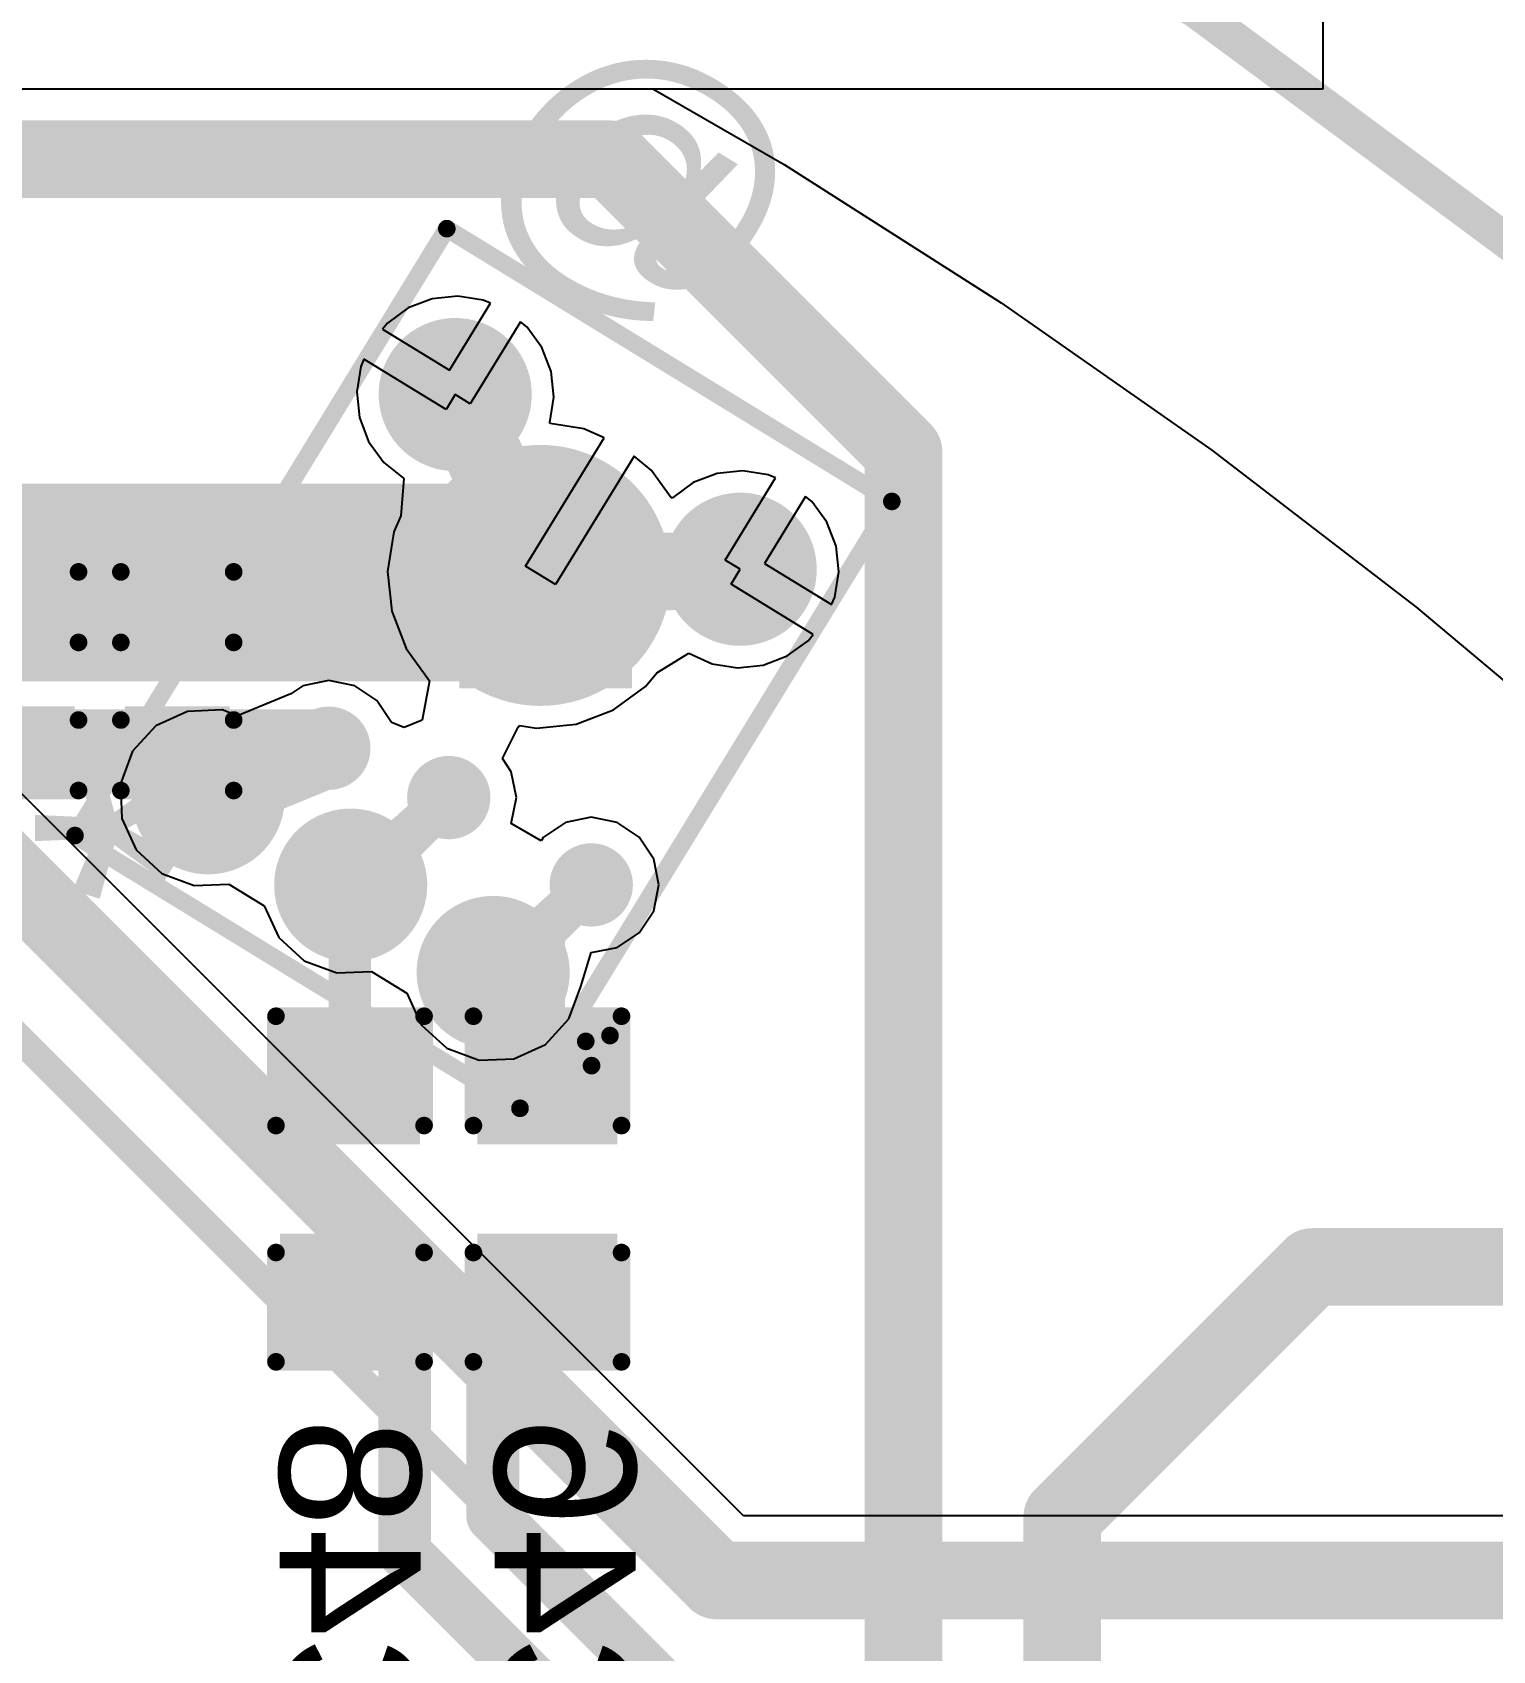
# Model space of a CAD drawing. Header units: millimetres. Extents: x -0.71 to 2.98, y -0.65 to 2.9.
# Drawn here: x 1.8559 to 2.2701, y 2.1351 to 2.594 of the extents above; entities that cross this region are included whole.
import ezdxf

# ---------------------------------------------------------------- set-up
doc = ezdxf.new("R2010")
doc.units = ezdxf.units.MM
doc.header["$MEASUREMENT"] = 0
for name, color, linetype in [('BottomLayer', 5, 'Continuous'), ('BottomOverlay', 54, 'Continuous'), ('BottomPaste', 16, 'Continuous'), ('BottomSolder', 6, 'Continuous'), ('Mechanical2', 216, 'Continuous'), ('PadHoleLayer', 156, 'Continuous'), ('TopLayer', 1, 'Continuous'), ('TopOverlay', 2, 'Continuous'), ('TopPaste', 8, 'Continuous'), ('TopSolder', 216, 'Continuous'), ('ViaHoleLayer', 16, 'Continuous')]:
    doc.layers.add(name, color=color, linetype=linetype)
doc.styles.add('Arial', font='', dxfattribs={"height": 0.2})
doc.styles.get('Arial').set_extended_font_data('Arial')

# ---------------------------------------------------------------- blocks, each defined once
blk = doc.blocks.new('SPM0687LR5H_1_190')
at = {"layer": 'BottomSolder'}
h = blk.add_hatch(color=6, dxfattribs=at)
edge = h.paths.add_edge_path()
edge.add_arc((0, -0.0359448), 0.004, 0, 360)
at = {"layer": 'PadHoleLayer'}
h = blk.add_hatch(color=156, dxfattribs=at)
edge = h.paths.add_edge_path()
edge.add_arc((0, -0.0359448), 0.0201771, 0, 360)
at = {"layer": 'TopLayer'}
h = blk.add_hatch(color=1, dxfattribs=at)
edge = h.paths.add_edge_path()
edge.add_arc((-0.0474016, 0.0670473), 0.0177165, 0, 360)
h = blk.add_hatch(color=1, dxfattribs=at)
edge = h.paths.add_edge_path()
edge.add_arc((0, 0.0670473), 0.0177165, 0, 360)
h = blk.add_hatch(color=1, dxfattribs=at)
edge = h.paths.add_edge_path()
edge.add_arc((0.0474016, 0.0670473), 0.0177165, 0, 360)
h = blk.add_hatch(color=1, dxfattribs=at)
edge = h.paths.add_edge_path()
edge.add_arc((0, -0.0359448), 0.0329921, 0, 360)
h = blk.add_hatch(color=1, dxfattribs=at)
edge = h.paths.add_edge_path()
edge.add_arc((-0.0474016, -0.0670472), 0.0177165, 0, 360)
h = blk.add_hatch(color=1, dxfattribs=at)
edge = h.paths.add_edge_path()
edge.add_arc((0.0474016, -0.0670472), 0.0177165, 0, 360)
at = {"layer": 'TopPaste'}
h = blk.add_hatch(color=8, dxfattribs=at)
edge = h.paths.add_edge_path()
edge.add_arc((-0.0474016, 0.0670473), 0.0177165, 0, 360)
h = blk.add_hatch(color=8, dxfattribs=at)
edge = h.paths.add_edge_path()
edge.add_arc((0, 0.0670473), 0.0177165, 0, 360)
h = blk.add_hatch(color=8, dxfattribs=at)
edge = h.paths.add_edge_path()
edge.add_arc((0.0474016, 0.0670473), 0.0177165, 0, 360)
h = blk.add_hatch(color=8, dxfattribs=at)
edge = h.paths.add_edge_path()
edge.add_arc((-0.0474016, -0.0670472), 0.0177165, 0, 360)
h = blk.add_hatch(color=8, dxfattribs=at)
edge = h.paths.add_edge_path()
edge.add_arc((0.0474016, -0.0670472), 0.0177165, 0, 360)
at = {"layer": 'TopSolder'}
h = blk.add_hatch(color=216, dxfattribs=at)
edge = h.paths.add_edge_path()
edge.add_arc((-0.0474016, 0.0670473), 0.0217165, 0, 360)
h = blk.add_hatch(color=216, dxfattribs=at)
edge = h.paths.add_edge_path()
edge.add_arc((0, 0.0670473), 0.0217165, 0, 360)
h = blk.add_hatch(color=216, dxfattribs=at)
edge = h.paths.add_edge_path()
edge.add_arc((0.0474016, 0.0670473), 0.0217165, 0, 360)
h = blk.add_hatch(color=216, dxfattribs=at)
edge = h.paths.add_edge_path()
edge.add_arc((0, -0.0359448), 0.0369921, 0, 360)
h = blk.add_hatch(color=216, dxfattribs=at)
edge = h.paths.add_edge_path()
edge.add_arc((-0.0474016, -0.0670472), 0.0217165, 0, 360)
h = blk.add_hatch(color=216, dxfattribs=at)
edge = h.paths.add_edge_path()
edge.add_arc((0.0474016, -0.0670472), 0.0217165, 0, 360)
at = {"layer": 'TopOverlay', "const_width": 0.005}
for points in [[(0.0740157, 0.0959134), (-0.0740157, 0.0959134)], [(-0.0740157, 0.0959134), (-0.0740157, -0.1059134)], [(0.0740157, 0.0959134), (0.0740157, -0.1059134)], [(-0.08, 0.07), (-0.085, 0.075)], [(-0.085, 0.075), (-0.085, 0.065)], [(-0.08, 0.07), (-0.085, 0.065)], [(0.0740157, -0.1059134), (-0.0740157, -0.1059134)]]:
    blk.add_lwpolyline(points, dxfattribs=at)
at = {"layer": 'TopOverlay', "const_width": 0.0025}
for points in [[(-0.0752657, 0.0959134, 1), (-0.0727657, 0.0959134, 1)], [(-0.0752657, 0.0959134, 1), (-0.0727657, 0.0959134, 1)], [(0.0727657, 0.0959134, 1), (0.0752657, 0.0959134, 1)], [(0.0727657, 0.0959134, 1), (0.0752657, 0.0959134, 1)], [(-0.08625, 0.075, 1), (-0.08375, 0.075, 1)], [(-0.08625, 0.075, 1), (-0.08375, 0.075, 1)], [(-0.08125, 0.07, 1), (-0.07875, 0.07, 1)], [(-0.08125, 0.07, 1), (-0.07875, 0.07, 1)], [(-0.08625, 0.065, 1), (-0.08375, 0.065, 1)], [(-0.08625, 0.065, 1), (-0.08375, 0.065, 1)], [(-0.0752657, -0.1059134, 1), (-0.0727657, -0.1059134, 1)], [(-0.0752657, -0.1059134, 1), (-0.0727657, -0.1059134, 1)], [(0.0727657, -0.1059134, 1), (0.0752657, -0.1059134, 1)], [(0.0727657, -0.1059134, 1), (0.0752657, -0.1059134, 1)]]:
    blk.add_lwpolyline(points, format="xyb", close=True, dxfattribs=at)
blk = doc.blocks.new('CAP_0402_B_240')
at = {"layer": 'BottomLayer'}
for points in [[(-0.009500000000000001, 0.0125), (-0.009499999999999998, -0.0125), (-0.0275, -0.0125), (-0.0275, 0.0125)], [(0.0275, 0.0125), (0.0275, -0.0125), (0.009500000000000001, -0.0125), (0.009499999999999998, 0.0125)]]:
    blk.add_hatch(color=5, dxfattribs=at).paths.add_polyline_path(points)
at = {"layer": 'BottomPaste'}
for points in [[(-0.009500000000000001, 0.0125), (-0.009499999999999998, -0.0125), (-0.0275, -0.0125), (-0.0275, 0.0125)], [(0.0275, 0.0125), (0.0275, -0.0125), (0.009500000000000001, -0.0125), (0.009499999999999998, 0.0125)]]:
    blk.add_hatch(color=16, dxfattribs=at).paths.add_polyline_path(points)
at = {"layer": 'BottomSolder'}
for points in [[(-0.007137800000000001, 0.0148622), (-0.007137799999999999, -0.0148622), (-0.0298622, -0.0148622), (-0.0298622, 0.0148622)], [(0.0298622, 0.0148622), (0.0298622, -0.0148622), (0.007137800000000001, -0.0148622), (0.007137799999999999, 0.0148622)]]:
    blk.add_hatch(color=6, dxfattribs=at).paths.add_polyline_path(points)
at = {"layer": 'BottomOverlay', "const_width": 0.005}
for points in [[(-0.031, 0.016), (-0.031, -0.016)], [(-0.031, 0.016), (-0.011, 0.016)], [(0.011, 0.016), (0.031, 0.016)], [(0.031, 0.016), (0.031, -0.016)], [(-0.031, -0.016), (-0.011, -0.016)], [(0.011, -0.016), (0.031, -0.016)]]:
    blk.add_lwpolyline(points, dxfattribs=at)
at = {"layer": 'BottomOverlay', "const_width": 0.0025}
for points in [[(-0.03225, 0.016, 1), (-0.02975, 0.016, 1)], [(-0.03225, 0.016, 1), (-0.02975, 0.016, 1)], [(-0.01225, 0.016, 1), (-0.00975, 0.016, 1)], [(0.00975, 0.016, 1), (0.01225, 0.016, 1)], [(0.02975, 0.016, 1), (0.03225, 0.016, 1)], [(0.02975, 0.016, 1), (0.03225, 0.016, 1)], [(-0.03225, -0.016, 1), (-0.02975, -0.016, 1)], [(-0.03225, -0.016, 1), (-0.02975, -0.016, 1)], [(-0.01225, -0.016, 1), (-0.00975, -0.016, 1)], [(0.00975, -0.016, 1), (0.01225, -0.016, 1)], [(0.02975, -0.016, 1), (0.03225, -0.016, 1)], [(0.02975, -0.016, 1), (0.03225, -0.016, 1)]]:
    blk.add_lwpolyline(points, format="xyb", close=True, dxfattribs=at)
blk = doc.blocks.new('C___0402_B_241')
at = {"layer": 'BottomLayer'}
for points in [[(-0.009500000000000001, 0.0125), (-0.009499999999999998, -0.0125), (-0.0275, -0.0125), (-0.0275, 0.0125)], [(0.0275, 0.0125), (0.0275, -0.0125), (0.009500000000000001, -0.0125), (0.009499999999999998, 0.0125)]]:
    blk.add_hatch(color=5, dxfattribs=at).paths.add_polyline_path(points)
at = {"layer": 'BottomPaste'}
for points in [[(-0.009500000000000001, 0.0125), (-0.009499999999999998, -0.0125), (-0.0275, -0.0125), (-0.0275, 0.0125)], [(0.0275, 0.0125), (0.0275, -0.0125), (0.009500000000000001, -0.0125), (0.009499999999999998, 0.0125)]]:
    blk.add_hatch(color=16, dxfattribs=at).paths.add_polyline_path(points)
at = {"layer": 'BottomSolder'}
for points in [[(-0.007137800000000001, 0.0148622), (-0.007137799999999999, -0.0148622), (-0.0298622, -0.0148622), (-0.0298622, 0.0148622)], [(0.0298622, 0.0148622), (0.0298622, -0.0148622), (0.007137800000000001, -0.0148622), (0.007137799999999999, 0.0148622)]]:
    blk.add_hatch(color=6, dxfattribs=at).paths.add_polyline_path(points)
at = {"layer": 'BottomOverlay', "const_width": 0.005}
for points in [[(-0.031, 0.016), (-0.031, -0.016)], [(-0.031, 0.016), (-0.011, 0.016)], [(0.011, 0.016), (0.031, 0.016)], [(0.031, 0.016), (0.031, -0.016)], [(-0.031, -0.016), (-0.011, -0.016)], [(0.011, -0.016), (0.031, -0.016)]]:
    blk.add_lwpolyline(points, dxfattribs=at)
at = {"layer": 'BottomOverlay', "const_width": 0.0025}
for points in [[(-0.03225, 0.016, 1), (-0.02975, 0.016, 1)], [(-0.03225, 0.016, 1), (-0.02975, 0.016, 1)], [(-0.01225, 0.016, 1), (-0.00975, 0.016, 1)], [(0.00975, 0.016, 1), (0.01225, 0.016, 1)], [(0.02975, 0.016, 1), (0.03225, 0.016, 1)], [(0.02975, 0.016, 1), (0.03225, 0.016, 1)], [(-0.03225, -0.016, 1), (-0.02975, -0.016, 1)], [(-0.03225, -0.016, 1), (-0.02975, -0.016, 1)], [(-0.01225, -0.016, 1), (-0.00975, -0.016, 1)], [(0.00975, -0.016, 1), (0.01225, -0.016, 1)], [(0.02975, -0.016, 1), (0.03225, -0.016, 1)], [(0.02975, -0.016, 1), (0.03225, -0.016, 1)]]:
    blk.add_lwpolyline(points, format="xyb", close=True, dxfattribs=at)
blk = doc.blocks.new('CAP_0603_B_317')
at = {"layer": 'BottomLayer'}
for points in [[(-0.045, -0.0175), (-0.045, 0.0175), (-0.015, 0.0175), (-0.015, -0.0175)], [(0.015, -0.0175), (0.015, 0.0175), (0.045, 0.0175), (0.045, -0.0175)]]:
    blk.add_hatch(color=5, dxfattribs=at).paths.add_polyline_path(points)
at = {"layer": 'BottomPaste'}
for points in [[(-0.045, -0.0175), (-0.045, 0.0175), (-0.015, 0.0175), (-0.015, -0.0175)], [(0.015, -0.0175), (0.015, 0.0175), (0.045, 0.0175), (0.045, -0.0175)]]:
    blk.add_hatch(color=16, dxfattribs=at).paths.add_polyline_path(points)
at = {"layer": 'BottomSolder'}
for points in [[(-0.0473622, -0.0198622), (-0.0473622, 0.0198622), (-0.0126378, 0.0198622), (-0.0126378, -0.0198622)], [(0.0126378, -0.0198622), (0.0126378, 0.0198622), (0.0473622, 0.0198622), (0.0473622, -0.0198622)]]:
    blk.add_hatch(color=6, dxfattribs=at).paths.add_polyline_path(points)
at = {"layer": 'BottomOverlay', "const_width": 0.005}
for points in [[(-0.049, 0.021), (-0.049, -0.021)], [(-0.049, 0.021), (-0.018, 0.021)], [(0.018, 0.021), (0.049, 0.021)], [(0.049, 0.021), (0.049, -0.021)], [(-0.049, -0.021), (-0.018, -0.021)], [(0.018, -0.021), (0.049, -0.021)]]:
    blk.add_lwpolyline(points, dxfattribs=at)
at = {"layer": 'BottomOverlay', "const_width": 0.0025}
for points in [[(-0.05025, 0.021, 1), (-0.04775, 0.021, 1)], [(-0.05025, 0.021, 1), (-0.04775, 0.021, 1)], [(-0.01925, 0.021, 1), (-0.01675, 0.021, 1)], [(0.01675, 0.021, 1), (0.01925, 0.021, 1)], [(0.04775, 0.021, 1), (0.05025, 0.021, 1)], [(0.04775, 0.021, 1), (0.05025, 0.021, 1)], [(-0.05025, -0.021, 1), (-0.04775, -0.021, 1)], [(-0.05025, -0.021, 1), (-0.04775, -0.021, 1)], [(-0.01925, -0.021, 1), (-0.01675, -0.021, 1)], [(0.01675, -0.021, 1), (0.01925, -0.021, 1)], [(0.04775, -0.021, 1), (0.05025, -0.021, 1)], [(0.04775, -0.021, 1), (0.05025, -0.021, 1)]]:
    blk.add_lwpolyline(points, format="xyb", close=True, dxfattribs=at)
blk = doc.blocks.new('CAP_0603_B_319')
at = {"layer": 'BottomLayer'}
for points in [[(-0.045, -0.0175), (-0.045, 0.0175), (-0.015, 0.0175), (-0.015, -0.0175)], [(0.015, -0.0175), (0.015, 0.0175), (0.045, 0.0175), (0.045, -0.0175)]]:
    blk.add_hatch(color=5, dxfattribs=at).paths.add_polyline_path(points)
at = {"layer": 'BottomPaste'}
for points in [[(-0.045, -0.0175), (-0.045, 0.0175), (-0.015, 0.0175), (-0.015, -0.0175)], [(0.015, -0.0175), (0.015, 0.0175), (0.045, 0.0175), (0.045, -0.0175)]]:
    blk.add_hatch(color=16, dxfattribs=at).paths.add_polyline_path(points)
at = {"layer": 'BottomSolder'}
for points in [[(-0.0473622, -0.0198622), (-0.0473622, 0.0198622), (-0.0126378, 0.0198622), (-0.0126378, -0.0198622)], [(0.0126378, -0.0198622), (0.0126378, 0.0198622), (0.0473622, 0.0198622), (0.0473622, -0.0198622)]]:
    blk.add_hatch(color=6, dxfattribs=at).paths.add_polyline_path(points)
at = {"layer": 'BottomOverlay', "const_width": 0.005}
for points in [[(-0.049, 0.021), (-0.049, -0.021)], [(-0.049, 0.021), (-0.018, 0.021)], [(0.018, 0.021), (0.049, 0.021)], [(0.049, 0.021), (0.049, -0.021)], [(-0.049, -0.021), (-0.018, -0.021)], [(0.018, -0.021), (0.049, -0.021)]]:
    blk.add_lwpolyline(points, dxfattribs=at)
at = {"layer": 'BottomOverlay', "const_width": 0.0025}
for points in [[(-0.05025, 0.021, 1), (-0.04775, 0.021, 1)], [(-0.05025, 0.021, 1), (-0.04775, 0.021, 1)], [(-0.01925, 0.021, 1), (-0.01675, 0.021, 1)], [(0.01675, 0.021, 1), (0.01925, 0.021, 1)], [(0.04775, 0.021, 1), (0.05025, 0.021, 1)], [(0.04775, 0.021, 1), (0.05025, 0.021, 1)], [(-0.05025, -0.021, 1), (-0.04775, -0.021, 1)], [(-0.05025, -0.021, 1), (-0.04775, -0.021, 1)], [(-0.01925, -0.021, 1), (-0.01675, -0.021, 1)], [(0.01675, -0.021, 1), (0.01925, -0.021, 1)], [(0.04775, -0.021, 1), (0.05025, -0.021, 1)], [(0.04775, -0.021, 1), (0.05025, -0.021, 1)]]:
    blk.add_lwpolyline(points, format="xyb", close=True, dxfattribs=at)

msp = doc.modelspace()

# ---------------------------------------------------------------- hatches: boundary and pattern name
at = {"layer": 'BottomLayer'}
for points in [[(1.836, 2.41), (2.026, 2.41), (2.026, 2.466), (1.836, 2.466)], [(1.977, 2.408), (2.026, 2.408), (2.026, 2.44), (1.977, 2.44)]]:
    msp.add_hatch(color=5, dxfattribs=at).paths.add_polyline_path(points)
h = msp.add_hatch(color=5, dxfattribs=at)
edge = h.paths.add_edge_path()
edge.add_arc((1.94, 2.391), 0.011811, 0, 360)
h = msp.add_hatch(color=5, dxfattribs=at)
edge = h.paths.add_edge_path()
edge.add_arc((1.9740023, 2.376998), 0.011811, 0, 360)
h = msp.add_hatch(color=5, dxfattribs=at)
edge = h.paths.add_edge_path()
edge.add_arc((2.0144188, 2.352231), 0.011811, 0, 360)
at = {"layer": 'BottomSolder'}
h = msp.add_hatch(color=6, dxfattribs=at)
edge = h.paths.add_edge_path()
edge.add_arc((1.94, 2.391), 0.0079055, 0, 360)
h = msp.add_hatch(color=6, dxfattribs=at)
edge = h.paths.add_edge_path()
edge.add_arc((1.9740023, 2.376998), 0.0079055, 0, 360)
h = msp.add_hatch(color=6, dxfattribs=at)
edge = h.paths.add_edge_path()
edge.add_arc((2.0144188, 2.352231), 0.0079055, 0, 360)
at = {"layer": 'TopLayer'}
h = msp.add_hatch(color=1, dxfattribs=at)
edge = h.paths.add_edge_path()
edge.add_arc((1.94, 2.391), 0.011811, 0, 360)
h = msp.add_hatch(color=1, dxfattribs=at)
edge = h.paths.add_edge_path()
edge.add_arc((1.9740023, 2.376998), 0.011811, 0, 360)
h = msp.add_hatch(color=1, dxfattribs=at)
edge = h.paths.add_edge_path()
edge.add_arc((2.0144188, 2.352231), 0.011811, 0, 360)
at = {"layer": 'TopSolder'}
h = msp.add_hatch(color=216, dxfattribs=at)
edge = h.paths.add_edge_path()
edge.add_arc((1.94, 2.391), 0.0079055, 0, 360)
h = msp.add_hatch(color=216, dxfattribs=at)
edge = h.paths.add_edge_path()
edge.add_arc((1.9740023, 2.376998), 0.0079055, 0, 360)
h = msp.add_hatch(color=216, dxfattribs=at)
edge = h.paths.add_edge_path()
edge.add_arc((2.0144188, 2.352231), 0.0079055, 0, 360)
at = {"layer": 'ViaHoleLayer'}
h = msp.add_hatch(color=16, dxfattribs=at)
edge = h.paths.add_edge_path()
edge.add_arc((1.94, 2.391), 0.0059055, 0, 360)
h = msp.add_hatch(color=16, dxfattribs=at)
edge = h.paths.add_edge_path()
edge.add_arc((1.9740023, 2.376998), 0.0059055, 0, 360)
h = msp.add_hatch(color=16, dxfattribs=at)
edge = h.paths.add_edge_path()
edge.add_arc((2.0144188, 2.352231), 0.0059055, 0, 360)

# ---------------------------------------------------------------- linework, layer by layer
at = {"layer": 'BottomLayer'}
for p, q in [((2.222, 2.578), (2.222, 2.852)), ((0.187, 2.578), (2.222, 2.578))]:
    msp.add_line(p, q, dxfattribs=at)
for points, const_width in [([(1.74, 2.558), (2.02, 2.558)], 0.022), ([(2.02, 2.558), (2.103, 2.475)], 0.022), ([(2.103, 2.011), (2.103, 2.475)], 0.022), ([(1.808, 2.391), (1.94, 2.391)], 0.022), ([(1.9459705, 2.3489662), (1.9740023, 2.376998)], 0.012), ([(1.9459705, 2.2919747), (1.9459705, 2.3489662)], 0.012), ([(2.001, 2.3388122), (2.0144188, 2.352231)], 0.012), ([(2.001, 2.298), (2.001, 2.3388122)], 0.012), ([(2.148, 2.173), (2.2189099, 2.2439099)], 0.022), ([(2.2189099, 2.2439099), (2.4106942, 2.2439099)], 0.022), ([(1.946, 2.236), (1.9485, 2.236)], 0.015), ([(1.9485, 2.236), (1.9615, 2.223)], 0.015), ([(1.9865, 2.223), (1.9995, 2.236)], 0.015), ([(1.9995, 2.236), (2.002, 2.236)], 0.015), ([(1.9615, 2.1629315), (1.9615, 2.223)], 0.015), ([(1.9865, 2.1732868), (1.9865, 2.223)], 0.015), ([(1.9865, 2.1732868), (2.0754566, 2.0843302)], 0.015), ([(2.148, 2.041), (2.148, 2.173)], 0.022), ([(1.9615, 2.1629315), (2.0504566, 2.0739749)], 0.015)]:
    msp.add_lwpolyline(points, dxfattribs=dict(at, const_width=const_width))
for points, const_width in [([(2.0145, 2.558, 1), (2.0255, 2.558, 1)], 0.011), ([(2.0145, 2.558, 1), (2.0255, 2.558, 1)], 0.011), ([(2.0975, 2.475, 1), (2.1085, 2.475, 1)], 0.011), ([(2.0975, 2.475, 1), (2.1085, 2.475, 1)], 0.011), ([(1.9345, 2.391, 1), (1.9455, 2.391, 1)], 0.011), ([(1.9710023, 2.376998, 1), (1.9770023, 2.376998, 1)], 0.006), ([(1.9429705, 2.3489662, 1), (1.9489705, 2.3489662, 1)], 0.006), ([(1.9429705, 2.3489662, 1), (1.9489705, 2.3489662, 1)], 0.006), ([(2.0114188, 2.352231, 1), (2.0174188, 2.352231, 1)], 0.006), ([(1.998, 2.3388122, 1), (2.004, 2.3388122, 1)], 0.006), ([(1.998, 2.3388122, 1), (2.004, 2.3388122, 1)], 0.006), ([(1.998, 2.298, 1), (2.004, 2.298, 1)], 0.006), ([(1.9429705, 2.2919747, 1), (1.9489705, 2.2919747, 1)], 0.006), ([(2.2134099, 2.2439099, 1), (2.2244099, 2.2439099, 1)], 0.011), ([(2.2134099, 2.2439099, 1), (2.2244099, 2.2439099, 1)], 0.011), ([(1.94225, 2.236, 1), (1.94975, 2.236, 1)], 0.0075), ([(1.94475, 2.236, 1), (1.95225, 2.236, 1)], 0.0075), ([(1.94475, 2.236, 1), (1.95225, 2.236, 1)], 0.0075), ([(1.99575, 2.236, 1), (2.00325, 2.236, 1)], 0.0075), ([(1.99575, 2.236, 1), (2.00325, 2.236, 1)], 0.0075), ([(1.99825, 2.236, 1), (2.00575, 2.236, 1)], 0.0075), ([(1.95775, 2.223, 1), (1.96525, 2.223, 1)], 0.0075), ([(1.95775, 2.223, 1), (1.96525, 2.223, 1)], 0.0075), ([(1.98275, 2.223, 1), (1.99025, 2.223, 1)], 0.0075), ([(1.98275, 2.223, 1), (1.99025, 2.223, 1)], 0.0075), ([(1.98275, 2.1732868, 1), (1.99025, 2.1732868, 1)], 0.0075), ([(1.98275, 2.1732868, 1), (1.99025, 2.1732868, 1)], 0.0075), ([(2.1425, 2.173, 1), (2.1535, 2.173, 1)], 0.011), ([(2.1425, 2.173, 1), (2.1535, 2.173, 1)], 0.011), ([(1.95775, 2.1629315, 1), (1.96525, 2.1629315, 1)], 0.0075), ([(1.95775, 2.1629315, 1), (1.96525, 2.1629315, 1)], 0.0075)]:
    msp.add_lwpolyline(points, format="xyb", close=True, dxfattribs=dict(at, const_width=const_width))
at = {"layer": 'Mechanical2', "const_width": 0.01}
msp.add_lwpolyline([(2.9733456, 1.1270623, 1), (-0.5699614, 1.1270623, 1)], format="xyb", close=True, dxfattribs=at)
at = {"layer": 'TopLayer'}
for p, q in [((2.222, 2.578), (2.222, 2.852)), ((0.188, 2.578), (2.222, 2.578)), ((1.5875039, 2.578), (2.0319022, 2.578)), ((2.0319022, 2.578), (2.0691079, 2.5565193)), ((2.0691079, 2.5565193), (2.1306343, 2.5173226)), ((1.9624954, 2.5158544), (1.9565912, 2.5115648)), ((1.9693085, 2.5184697), (1.9624954, 2.5158544)), ((1.9765663, 2.5192325), (1.9693085, 2.5184697)), ((1.9741837, 2.498162), (1.9858342, 2.5171739)), ((1.9837744, 2.5180909), (1.9765663, 2.5192325)), ((1.9858342, 2.5171739), (1.9837744, 2.5180909)), ((2.1306343, 2.5173226), (2.1903925, 2.4754795)), ((1.9565912, 2.5115648), (1.955172, 2.5098123)), ((1.9943606, 2.5119489), (1.9800976, 2.4886738)), ((1.996113, 2.5105298), (1.9943606, 2.5119489)), ((2.0004026, 2.5046256), (1.996113, 2.5105298)), ((1.955172, 2.5098123), (1.9741837, 2.498162)), ((1.9499471, 2.5012859), (1.9490301, 2.4992262)), ((1.9732219, 2.4870231), (1.9499471, 2.5012859)), ((2.0030179, 2.4978125), (2.0004026, 2.5046256)), ((1.9490301, 2.4992262), (1.9478885, 2.4920181)), ((2.0037807, 2.4905547), (2.0030179, 2.4978125)), ((1.9478885, 2.4920181), (1.9486513, 2.4847603)), ((1.9758344, 2.4912863), (1.9732219, 2.4870231)), ((1.9800976, 2.4886738), (1.9758344, 2.4912863)), ((2.0026391, 2.4833467), (2.0037807, 2.4905547)), ((1.9486513, 2.4847603), (1.9512666, 2.4779472)), ((2.0027797, 2.4830877), (2.0026391, 2.4833467)), ((2.0123159, 2.4815774), (2.0027797, 2.4830877)), ((1.9957368, 2.4426123), (2.0180502, 2.4790243)), ((2.0180502, 2.4790243), (2.0123159, 2.4815774)), ((1.9512666, 2.4779472), (1.9555562, 2.472043)), ((2.0265766, 2.4737993), (2.0042632, 2.4373873)), ((2.0314546, 2.4698492), (2.0265766, 2.4737993)), ((2.1903925, 2.4754795), (2.2482686, 2.4310696)), ((1.9555562, 2.472043), (1.9612277, 2.4674502)), ((2.0371297, 2.4620381), (2.0314546, 2.4698492)), ((2.0501415, 2.4689352), (2.0433283, 2.4663198)), ((2.0573993, 2.469698), (2.0501415, 2.4689352)), ((2.0646074, 2.4685564), (2.0573993, 2.469698)), ((1.9612277, 2.4674502), (1.9604429, 2.4568533)), ((2.0433283, 2.4663198), (2.0374243, 2.4620303)), ((2.0524046, 2.4443643), (2.0666674, 2.4676392)), ((2.0666674, 2.4676392), (2.0646074, 2.4685564)), ((2.0374243, 2.4620303), (2.0371297, 2.4620381)), ((2.0751938, 2.4624142), (2.0635435, 2.4434026)), ((2.076946, 2.4609953), (2.0751938, 2.4624142)), ((2.0812356, 2.4550911), (2.076946, 2.4609953)), ((1.9604429, 2.4568533), (1.9584227, 2.4523158)), ((2.0838509, 2.448278), (2.0812356, 2.4550911)), ((1.9584227, 2.4523158), (1.9566519, 2.4411351)), ((2.0846137, 2.4410201), (2.0838509, 2.448278)), ((2.0042632, 2.4373873), (1.9957368, 2.4426123)), ((2.0566678, 2.4417518), (2.0524046, 2.4443643)), ((2.0540553, 2.4374886), (2.0566678, 2.4417518)), ((2.0635435, 2.4434026), (2.082555, 2.4317523)), ((1.9566519, 2.4411351), (1.9578352, 2.4298771)), ((2.07733, 2.4232259), (2.0540553, 2.4374886)), ((2.0834721, 2.4338121), (2.0846137, 2.4410201)), ((2.082555, 2.4317523), (2.0834721, 2.4338121)), ((1.9578352, 2.4298771), (1.9618918, 2.419309)), ((2.2482686, 2.4310696), (2.3041525, 2.3841774)), ((2.0576018, 2.1733526), (1.8049772, 2.4259772)), ((2.075911, 2.4214735), (2.07733, 2.4232259)), ((1.9618918, 2.419309), (1.9685456, 2.4101509)), ((2.0700069, 2.417184), (2.075911, 2.4214735)), ((2.0329751, 2.4124055), (2.0420609, 2.4179157)), ((2.0420609, 2.4179157), (2.0487278, 2.4149474)), ((2.0487278, 2.4149474), (2.0559359, 2.4138058)), ((2.0559359, 2.4138058), (2.0631937, 2.4145686)), ((2.0631937, 2.4145686), (2.0700069, 2.417184)), ((1.94, 2.4101795), (1.9326603, 2.4087195)), ((1.9473397, 2.4087195), (1.94, 2.4101795)), ((1.9685456, 2.4101509), (1.9664738, 2.3989608)), ((2.0298493, 2.4085455), (2.0329751, 2.4124055)), ((1.9291933, 2.406403), (1.9141195, 2.4002166)), ((1.9326603, 2.4087195), (1.9291933, 2.406403)), ((1.953562, 2.404562), (1.9473397, 2.4087195)), ((1.9577195, 2.3983398), (1.953562, 2.404562)), ((2.0206912, 2.4018918), (2.0298493, 2.4085455)), ((1.8998874, 2.4014564), (1.8909578, 2.3973398)), ((1.9097126, 2.4018424), (1.8998874, 2.4014564)), ((1.9141195, 2.4002166), (1.9097126, 2.4018424)), ((2.010123, 2.3978351), (2.0206912, 2.4018918)), ((1.8909578, 2.3973398), (1.8842833, 2.3901193)), ((1.961389, 2.3968535), (1.9577195, 2.3983398)), ((1.9664738, 2.3989608), (1.961389, 2.3968535)), ((1.9892404, 2.3880515), (1.9936487, 2.3969324)), ((1.9936487, 2.3969324), (1.9941012, 2.3974063)), ((1.9941012, 2.3974063), (1.9988651, 2.3966518)), ((1.9988651, 2.3966518), (2.010123, 2.3978351)), ((1.8842833, 2.3901193), (1.88088, 2.3808942)), ((1.9917218, 2.3843377), (1.9892404, 2.3880515)), ((1.9931818, 2.376998), (1.9917218, 2.3843377)), ((1.88088, 2.3808942), (1.881266, 2.371069)), ((1.9917218, 2.3696584), (1.9931818, 2.376998)), ((1.881266, 2.371069), (1.8853826, 2.3621394)), ((2.0001676, 2.3647616), (1.9917218, 2.3696584)), ((2.0070791, 2.3699505), (2.0008568, 2.365793)), ((2.0144188, 2.3714105), (2.0070791, 2.3699505)), ((2.0217585, 2.3699505), (2.0144188, 2.3714105)), ((2.0279808, 2.365793), (2.0217585, 2.3699505)), ((2.0008568, 2.365793), (2.0001676, 2.3647616)), ((2.0321383, 2.3595707), (2.0279808, 2.365793)), ((1.8853826, 2.3621394), (1.8926031, 2.3554649)), ((2.0335983, 2.352231), (2.0321383, 2.3595707)), ((1.8926031, 2.3554649), (1.9018282, 2.3520616)), ((1.9018282, 2.3520616), (1.9116533, 2.3524476)), ((1.9116533, 2.3524476), (1.9216825, 2.3463017)), ((2.0321383, 2.3448913), (2.0335983, 2.352231)), ((1.9216825, 2.3463017), (1.9257991, 2.3373722)), ((2.0279808, 2.338669), (2.0321383, 2.3448913)), ((1.9257991, 2.3373722), (1.9330196, 2.3306977)), ((2.0217585, 2.3345115), (2.0279808, 2.338669)), ((2.0114938, 2.3234753), (2.0144189, 2.3330515)), ((2.0144189, 2.3330515), (2.0217585, 2.3345115)), ((1.9330196, 2.3306977), (1.9422447, 2.3272944)), ((1.9422447, 2.3272944), (1.9520698, 2.3276804)), ((1.9520698, 2.3276804), (1.962099, 2.3215344)), ((2.0080905, 2.3142502), (2.0114938, 2.3234753)), ((1.962099, 2.3215344), (1.9662156, 2.3126049)), ((2.001416, 2.3070297), (2.0080905, 2.3142502)), ((1.9662156, 2.3126049), (1.9734361, 2.3059304)), ((1.9734361, 2.3059304), (1.9826612, 2.3025271)), ((1.9924864, 2.3029131), (2.001416, 2.3070297)), ((1.9826612, 2.3025271), (1.9924864, 2.3029131)), ((2.291843, 2.1733526), (2.0576018, 2.1733526))]:
    msp.add_line(p, q, dxfattribs=at)
for points, const_width in [([(1.9758346, 2.4912864), (2.0000001, 2.44)], 0.022), ([(1.9758346, 2.4876513), (1.9758346, 2.4912864)], 0.022), ([(2.0000001, 2.44), (2.0566676, 2.4417519)], 0.022), ([(1.792, 2.413), (2.05, 2.155)], 0.022), ([(1.9057704, 2.376952), (1.94, 2.391)], 0.022), ([(1.9057703, 2.3769519), (1.9057704, 2.376952)], 0.012), ([(1.9461868, 2.3521846), (1.9740023, 2.376998)], 0.012), ([(1.798, 2.363), (2.037, 2.124)], 0.008), ([(1.9866033, 2.3274176), (2.0144188, 2.352231)], 0.012), ([(2.05, 2.155), (2.296, 2.155)], 0.022)]:
    msp.add_lwpolyline(points, dxfattribs=dict(at, const_width=const_width))
for points, const_width in [([(1.9703346, 2.4912864, 1), (1.9813346, 2.4912864, 1)], 0.011), ([(1.9703346, 2.4912864, 1), (1.9813346, 2.4912864, 1)], 0.011), ([(1.9703346, 2.4876513, 1), (1.9813346, 2.4876513, 1)], 0.011), ([(1.9945001, 2.44, 1), (2.0055001, 2.44, 1)], 0.011), ([(1.9945001, 2.44, 1), (2.0055001, 2.44, 1)], 0.011), ([(2.0511676, 2.4417519, 1), (2.0621676, 2.4417519, 1)], 0.011), ([(1.9345, 2.391, 1), (1.9455, 2.391, 1)], 0.011), ([(1.9002704, 2.376952, 1), (1.9112704, 2.376952, 1)], 0.011), ([(1.9027703, 2.3769519, 1), (1.9087703, 2.3769519, 1)], 0.006), ([(1.9027704, 2.376952, 1), (1.9087704, 2.376952, 1)], 0.006), ([(1.9710023, 2.376998, 1), (1.9770023, 2.376998, 1)], 0.006), ([(1.9431868, 2.3521846, 1), (1.9491868, 2.3521846, 1)], 0.006), ([(2.0114188, 2.352231, 1), (2.0174188, 2.352231, 1)], 0.006), ([(1.9836033, 2.3274176, 1), (1.9896033, 2.3274176, 1)], 0.006), ([(2.0445, 2.155, 1), (2.0555, 2.155, 1)], 0.011), ([(2.0445, 2.155, 1), (2.0555, 2.155, 1)], 0.011)]:
    msp.add_lwpolyline(points, format="xyb", close=True, dxfattribs=dict(at, const_width=const_width))

# ---------------------------------------------------------------- block references
for name, p, rotation in [('SPM0687LR5H_1_190', (1.981219, 2.409352), 148.5), ('C___0402_B_241', (1.853, 2.41), 90), ('CAP_0402_B_240', (1.897, 2.41), 90), ('CAP_0603_B_317', (1.946, 2.266), 90), ('CAP_0603_B_319', (2.002, 2.266), 90)]:
    msp.add_blockref(name, p, dxfattribs=dict(rotation=rotation))

# ---------------------------------------------------------------- texts
at = {"layer": 'BottomOverlay', "style": 'Arial'}
msp.add_text('*', height=0.08, rotation=90, dxfattribs=at).set_placement((1.9366136, 2.3464891))
at = {"layer": 'BottomOverlay', "style": 'Arial', "text_generation_flag": 2}
for s, p in [('C48', (1.9260065, 2.0986839)), ('C46', (1.9870065, 2.0986839))]:
    msp.add_text(s, height=0.04, rotation=270, dxfattribs=at).set_placement(p)
at = {"layer": 'TopOverlay', "style": 'Arial'}
msp.add_text('@', height=0.06, rotation=328.5, dxfattribs=at).set_placement((1.9780836, 2.5504478))

doc.saveas('drawing.dxf')
